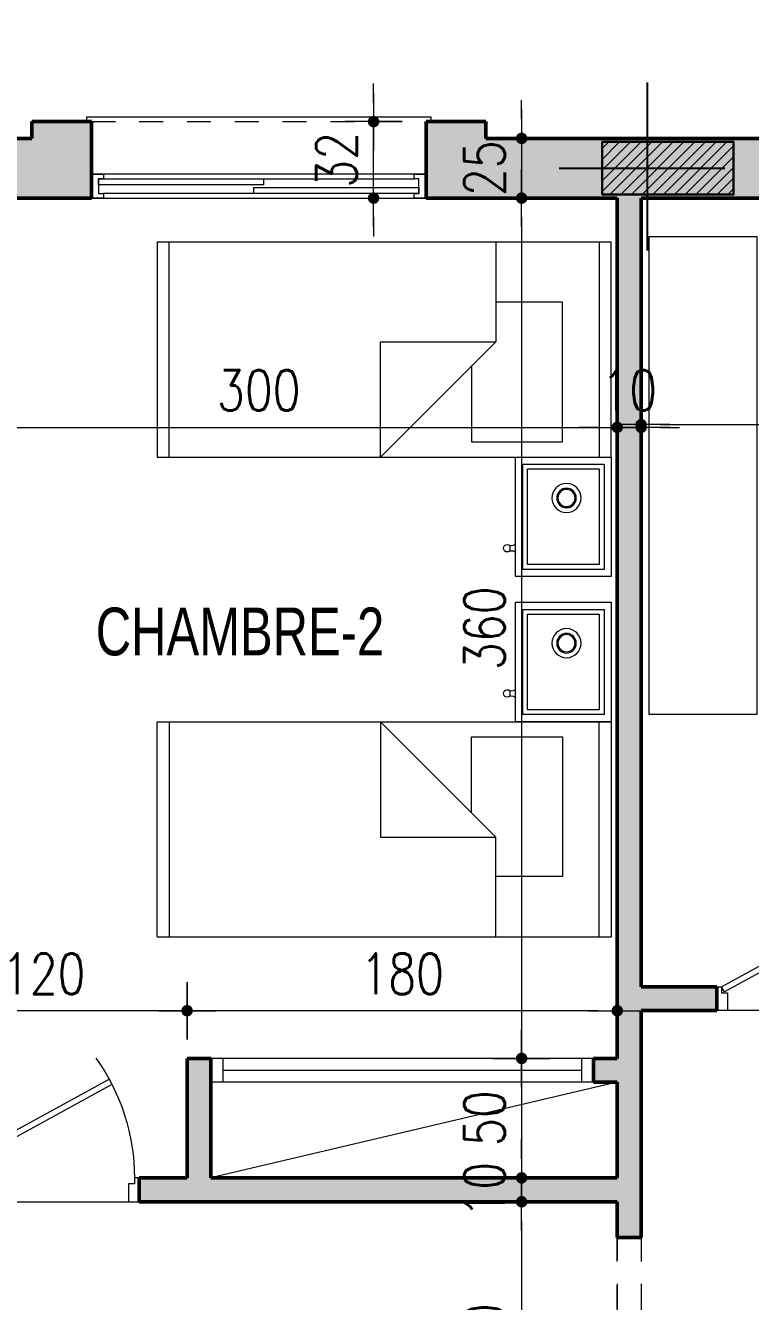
# Model space of a CAD drawing. Header units: millimetres. Extents: x 906 to 2482, y -1519 to -637.
# Drawn here: x 2040 to 2043.04, y -1512.35 to -1507.01 of the extents above; entities that cross this region are included whole.
import ezdxf

# ---------------------------------------------------------------- set-up
doc = ezdxf.new("R2010")
doc.units = ezdxf.units.MM
doc.linetypes.add('AXES', pattern=[2, 1.25, -0.25, 0.25, -0.25])
doc.linetypes.add('HIDDEN', pattern=[0.375, 0.25, -0.125])
doc.layers.get('DEFPOINTS').update_dxf_attribs({"color": 255, "lineweight": 13})
for name, color, linetype, lineweight in [('A-signe', 7, 'Continuous', 9), ('APPUITS', 7, 'Continuous', 18), ('DIM.', 4, 'Continuous', 25), ('inter2', 7, 'HIDDEN', 18), ('interrompu', 7, 'HIDDEN', 15), ('MENUISERIE', 7, 'Continuous', 13), ('MUR 0.5', 7, 'Continuous', 50), ('POTEAUX ARCH', 7, 'Continuous', 30), ('POTEAUX HACHURE', 7, 'Continuous', 15), ('TEXTE', 7, 'Continuous', 20)]:
    doc.layers.add(name, color=color, linetype=linetype, lineweight=lineweight)
doc.layers.add('AXE', color=7, linetype='AXES')
doc.layers.add('MEUBLE', color=7, linetype='Continuous', lineweight=15, true_color=0x6a4f34)
doc.layers.add('TEINTE 6', color=7, linetype='Continuous', true_color=0x4d4dff)
doc.styles.add('atef', font='romans.shx', dxfattribs={"width": 0.8})
doc.styles.add('STYLE4', font='swisscl.ttf')
doc.dimstyles.new('COTEXT', dxfattribs={"dimscale": 0, "dimtxt": 0.17, "dimasz": 0.08, "dimexe": 0.015, "dimexo": 0.015, "dimgap": 0.07, "dimtad": 1, "dimdec": 0, "dimlfac": 100, "dimzin": 0, "dimdsep": 46, "dimtxsty": 'atef', "dimblk": 'SIG2', "dimcen": 0.15, "dimse1": 1, "dimse2": 1, "dimclrd": 256, "dimclre": 6, "dimclrt": 2, "dimadec": 0, "dimazin": 0, "dimtfac": 0.5, "dimtdec": 0, "dimtix": 1, "dimtmove": 2, "dimatfit": 1, "dimldrblk": 'SIG2', "dimfxl": 0.18, "dimtolj": 1, "dimtzin": 0, "dimlwd": 18, "dimarcsym": 0})

# ---------------------------------------------------------------- blocks, each defined once
blk = doc.blocks.new('SIG2')
at = {"layer": 'A-signe'}
for p, q in [((0, 1.5), (0, 0.5)), ((-1.5, 0), (-0.5, 0)), ((-0.5, 0), (0.5, 0)), ((0, 0.5), (0, -0.5)), ((0.5, 0), (1.5, 0)), ((0, -0.5), (0, -1.5))]:
    blk.add_line(p, q, dxfattribs=at)
at = {"layer": 'A-signe', "const_width": 0.3}
blk.add_lwpolyline([(-0.15, 0, 1), (0.15, 0, 1)], format="xyb", close=True, dxfattribs=at)
blk = doc.blocks.new('*D3333')
at = {"layer": 'DEFPOINTS', "color": 0, "transparency": 16777216}
for p in [(2042.1256, -1507.4843), (2042.0779, -1507.7343), (2042.0779, -1507.7343)]:
    blk.add_point(p, dxfattribs=at)
at = {"layer": 'DIM.', "lineweight": 18, "transparency": 16777216}
for p, q in [((2042.0779, -1507.4043), (2042.0779, -1507.3243)), ((2042.0779, -1507.4843), (2042.0779, -1507.7343)), ((2042.0779, -1507.8143), (2042.0779, -1507.8943))]:
    blk.add_line(p, q, dxfattribs=at)
at = {"layer": 'DIM.', "lineweight": 18, "transparency": 16777216, "xscale": 0.08, "yscale": 0.08, "zscale": 0.08}
for p, rotation in [((2042.0779, -1507.4843), 270), ((2042.0779, -1507.7343), 90)]:
    blk.add_blockref('SIG2', p, dxfattribs=dict(at, rotation=rotation))
at = {"layer": 'DIM.', "color": 2, "transparency": 16777216, "insert": (2041.9229, -1507.6093), "char_height": 0.17, "attachment_point": 5, "rotation": 90, "style": 'atef'}
blk.add_mtext('\\A1;25', dxfattribs=at)
blk = doc.blocks.new('*D2705')
at = {"layer": 'DEFPOINTS', "color": 0, "transparency": 16777216}
for p in [(2042.1253, -1507.4843), (2042.0778, -1507.7343), (2042.0778, -1507.7343)]:
    blk.add_point(p, dxfattribs=at)
at = {"layer": 'DIM.', "lineweight": 18, "transparency": 16777216}
for p, q in [((2042.0778, -1507.4043), (2042.0778, -1507.3243)), ((2042.0778, -1507.4843), (2042.0778, -1507.7343)), ((2042.0778, -1507.8143), (2042.0778, -1507.8943))]:
    blk.add_line(p, q, dxfattribs=at)
at = {"layer": 'DIM.', "lineweight": 18, "transparency": 16777216, "xscale": 0.08, "yscale": 0.08, "zscale": 0.08}
for p, rotation in [((2042.0778, -1507.4843), 270), ((2042.0778, -1507.7343), 90)]:
    blk.add_blockref('SIG2', p, dxfattribs=dict(at, rotation=rotation))
at = {"layer": 'DIM.', "color": 2, "transparency": 16777216, "insert": (2041.9228, -1507.6093), "char_height": 0.17, "attachment_point": 5, "rotation": 90, "style": 'atef'}
blk.add_mtext('\\A1;25', dxfattribs=at)
blk = doc.blocks.new('PORTE 0.90')
at = {"layer": 'MENUISERIE'}
for points in [[(-0.7859, 0.3911), (-0.0325, -0.0217), (-0.02, 0), (-0.7742, 0.4132)], [(-0.9, 0), (-0.88, 0), (-0.88, -0.025), (-0.855, -0.025), (-0.855, -0.1), (-0.9, -0.1)], [(0, 0), (-0.02, 0), (-0.02, -0.025), (-0.045, -0.025), (-0.045, -0.1), (0, -0.1)]]:
    blk.add_lwpolyline(points, dxfattribs=at)
blk.add_arc((-0.02, 0), 0.86, 144.3645, 180, dxfattribs=at)
blk = doc.blocks.new('*D3335')
at = {"layer": 'DEFPOINTS', "color": 0, "transparency": 16777216}
for p in [(2042.0779, -1507.7343), (2041.7772, -1511.3343), (2042.0779, -1511.3343)]:
    blk.add_point(p, dxfattribs=at)
at = {"layer": 'DIM.', "lineweight": 18, "transparency": 16777216}
blk.add_line((2042.0779, -1507.8143), (2042.0779, -1511.2543), dxfattribs=at)
at = {"layer": 'DIM.', "lineweight": 18, "transparency": 16777216, "xscale": 0.08, "yscale": 0.08, "zscale": 0.08}
for p, rotation in [((2042.0779, -1507.7343), 90), ((2042.0779, -1511.3343), 270)]:
    blk.add_blockref('SIG2', p, dxfattribs=dict(at, rotation=rotation))
at = {"layer": 'DIM.', "color": 2, "transparency": 16777216, "insert": (2041.9229, -1509.5343), "char_height": 0.17, "attachment_point": 5, "rotation": 90, "style": 'atef'}
blk.add_mtext('\\A1;360', dxfattribs=at)
blk = doc.blocks.new('*D2709')
at = {"layer": 'DEFPOINTS', "color": 0, "transparency": 16777216}
for p in [(2041.7953, -1511.3343), (2041.8857, -1511.8343), (2042.0779, -1511.8343)]:
    blk.add_point(p, dxfattribs=at)
at = {"layer": 'DIM.', "lineweight": 18, "transparency": 16777216}
blk.add_line((2042.0779, -1511.4143), (2042.0779, -1511.7543), dxfattribs=at)
at = {"layer": 'DIM.', "lineweight": 18, "transparency": 16777216, "xscale": 0.08, "yscale": 0.08, "zscale": 0.08}
for p, rotation in [((2042.0779, -1511.3343), 90), ((2042.0779, -1511.8343), 270)]:
    blk.add_blockref('SIG2', p, dxfattribs=dict(at, rotation=rotation))
at = {"layer": 'DIM.', "color": 2, "transparency": 16777216, "insert": (2041.9229, -1511.5843), "char_height": 0.17, "attachment_point": 5, "rotation": 90, "style": 'atef'}
blk.add_mtext('\\A1;50', dxfattribs=at)
blk = doc.blocks.new('*D2710')
at = {"layer": 'DEFPOINTS', "color": 0, "transparency": 16777216}
for p in [(2041.9129, -1511.8343), (2041.9053, -1511.9343), (2042.0779, -1511.9343)]:
    blk.add_point(p, dxfattribs=at)
at = {"layer": 'DIM.', "lineweight": 18, "transparency": 16777216}
for p, q in [((2042.0779, -1511.7543), (2042.0779, -1511.6743)), ((2042.0779, -1511.8343), (2042.0779, -1511.9343)), ((2042.0779, -1512.0143), (2042.0779, -1512.0943))]:
    blk.add_line(p, q, dxfattribs=at)
at = {"layer": 'DIM.', "lineweight": 18, "transparency": 16777216, "xscale": 0.08, "yscale": 0.08, "zscale": 0.08}
for p, rotation in [((2042.0779, -1511.8343), 270), ((2042.0779, -1511.9343), 90)]:
    blk.add_blockref('SIG2', p, dxfattribs=dict(at, rotation=rotation))
at = {"layer": 'DIM.', "color": 2, "transparency": 16777216, "insert": (2041.9229, -1511.8843), "char_height": 0.17, "attachment_point": 5, "rotation": 90, "style": 'atef'}
blk.add_mtext('\\A1;10', dxfattribs=at)
blk = doc.blocks.new('*D2711')
at = {"layer": 'DEFPOINTS', "color": 0, "transparency": 16777216}
for p in [(2041.9129, -1511.9343), (2041.7355, -1513.1343), (2042.0779, -1513.1343)]:
    blk.add_point(p, dxfattribs=at)
at = {"layer": 'DIM.', "lineweight": 18, "transparency": 16777216}
blk.add_line((2042.0779, -1512.0143), (2042.0779, -1513.0543), dxfattribs=at)
at = {"layer": 'DIM.', "lineweight": 18, "transparency": 16777216, "xscale": 0.08, "yscale": 0.08, "zscale": 0.08}
for p, rotation in [((2042.0779, -1511.9343), 90), ((2042.0779, -1513.1343), 270)]:
    blk.add_blockref('SIG2', p, dxfattribs=dict(at, rotation=rotation))
at = {"layer": 'DIM.', "color": 2, "transparency": 16777216, "insert": (2041.9229, -1512.5343), "char_height": 0.17, "attachment_point": 5, "rotation": 90, "style": 'atef'}
blk.add_mtext('\\A1;120', dxfattribs=at)
blk = doc.blocks.new('*D3342')
at = {"layer": 'DEFPOINTS', "color": 0, "transparency": 16777216}
for p in [(2039.4779, -1508.2899), (2042.4779, -1508.6936), (2042.4779, -1508.6936)]:
    blk.add_point(p, dxfattribs=at)
at = {"layer": 'DIM.', "lineweight": 18, "transparency": 16777216}
blk.add_line((2039.5579, -1508.6936), (2042.3979, -1508.6936), dxfattribs=at)
at = {"layer": 'DIM.', "lineweight": 18, "transparency": 16777216, "xscale": 0.08, "yscale": 0.08, "zscale": 0.08, "rotation": 180}
blk.add_blockref('SIG2', (2039.4779, -1508.6936), dxfattribs=at)
at = {"layer": 'DIM.', "lineweight": 18, "transparency": 16777216, "xscale": 0.08, "yscale": 0.08, "zscale": 0.08}
blk.add_blockref('SIG2', (2042.4779, -1508.6936), dxfattribs=at)
at = {"layer": 'DIM.', "color": 2, "transparency": 16777216, "insert": (2040.9779, -1508.5386), "char_height": 0.17, "attachment_point": 5, "style": 'atef'}
blk.add_mtext('\\A1;300', dxfattribs=at)
blk = doc.blocks.new('*D3343')
at = {"layer": 'DEFPOINTS', "color": 0, "transparency": 16777216}
for p in [(2042.5779, -1508.4872), (2042.4779, -1508.6936), (2042.5779, -1508.6936)]:
    blk.add_point(p, dxfattribs=at)
at = {"layer": 'DIM.', "lineweight": 18, "transparency": 16777216}
for p, q in [((2042.3979, -1508.6936), (2042.3179, -1508.6936)), ((2042.4779, -1508.6936), (2042.5779, -1508.6936)), ((2042.6579, -1508.6936), (2042.7379, -1508.6936))]:
    blk.add_line(p, q, dxfattribs=at)
at = {"layer": 'DIM.', "lineweight": 18, "transparency": 16777216, "xscale": 0.08, "yscale": 0.08, "zscale": 0.08}
blk.add_blockref('SIG2', (2042.4779, -1508.6936), dxfattribs=at)
at = {"layer": 'DIM.', "lineweight": 18, "transparency": 16777216, "xscale": 0.08, "yscale": 0.08, "zscale": 0.08, "rotation": 180}
blk.add_blockref('SIG2', (2042.5779, -1508.6936), dxfattribs=at)
at = {"layer": 'DIM.', "color": 2, "transparency": 16777216, "insert": (2042.5279, -1508.5386), "char_height": 0.17, "attachment_point": 5, "style": 'atef'}
blk.add_mtext('\\A1;10', dxfattribs=at)
blk = doc.blocks.new('*D3344')
at = {"layer": 'DEFPOINTS', "color": 0, "transparency": 16777216}
for p in [(2045.5779, -1508.2114), (2042.5779, -1508.4872), (2045.5779, -1508.6822)]:
    blk.add_point(p, dxfattribs=at)
at = {"layer": 'DIM.', "lineweight": 18, "transparency": 16777216}
blk.add_line((2042.6579, -1508.6822), (2045.4979, -1508.6822), dxfattribs=at)
at = {"layer": 'DIM.', "lineweight": 18, "transparency": 16777216, "xscale": 0.08, "yscale": 0.08, "zscale": 0.08, "rotation": 180}
blk.add_blockref('SIG2', (2042.5779, -1508.6822), dxfattribs=at)
at = {"layer": 'DIM.', "lineweight": 18, "transparency": 16777216, "xscale": 0.08, "yscale": 0.08, "zscale": 0.08}
blk.add_blockref('SIG2', (2045.5779, -1508.6822), dxfattribs=at)
at = {"layer": 'DIM.', "color": 2, "transparency": 16777216, "insert": (2044.0779, -1508.5272), "char_height": 0.17, "attachment_point": 5, "style": 'atef'}
blk.add_mtext('\\A1;300', dxfattribs=at)
blk = doc.blocks.new('*D3353')
at = {"layer": 'DEFPOINTS', "color": 0, "transparency": 16777216}
for p in [(2041.4584, -1507.4143), (2041.5066, -1507.4143), (2041.5066, -1507.7343)]:
    blk.add_point(p, dxfattribs=at)
at = {"layer": 'DIM.', "lineweight": 18, "transparency": 16777216}
for p, q in [((2041.4584, -1507.3343), (2041.4584, -1507.2543)), ((2041.4584, -1507.7343), (2041.4584, -1507.4143)), ((2041.4584, -1507.8143), (2041.4584, -1507.8943))]:
    blk.add_line(p, q, dxfattribs=at)
at = {"layer": 'DIM.', "lineweight": 18, "transparency": 16777216, "xscale": 0.08, "yscale": 0.08, "zscale": 0.08}
for p, rotation in [((2041.4584, -1507.4143), 270), ((2041.4584, -1507.7343), 90)]:
    blk.add_blockref('SIG2', p, dxfattribs=dict(at, rotation=rotation))
at = {"layer": 'DIM.', "color": 2, "transparency": 16777216, "insert": (2041.3034, -1507.5743), "char_height": 0.17, "attachment_point": 5, "rotation": 90, "style": 'atef'}
blk.add_mtext('\\A1;32', dxfattribs=at)
blk = doc.blocks.new('*D3354')
at = {"layer": 'DEFPOINTS', "color": 0, "transparency": 16777216}
for p in [(2040.6779, -1511.1349), (2040.6779, -1511.3343), (2042.4779, -1511.3343)]:
    blk.add_point(p, dxfattribs=at)
at = {"layer": 'DIM.', "lineweight": 18, "transparency": 16777216}
blk.add_line((2042.3979, -1511.1349), (2040.7579, -1511.1349), dxfattribs=at)
at = {"layer": 'DIM.', "lineweight": 18, "transparency": 16777216, "xscale": 0.08, "yscale": 0.08, "zscale": 0.08, "rotation": 180}
blk.add_blockref('SIG2', (2040.6779, -1511.1349), dxfattribs=at)
at = {"layer": 'DIM.', "lineweight": 18, "transparency": 16777216, "xscale": 0.08, "yscale": 0.08, "zscale": 0.08}
blk.add_blockref('SIG2', (2042.4779, -1511.1349), dxfattribs=at)
at = {"layer": 'DIM.', "color": 2, "transparency": 16777216, "insert": (2041.5779, -1510.9799), "char_height": 0.17, "attachment_point": 5, "style": 'atef'}
blk.add_mtext('\\A1;180', dxfattribs=at)
blk = doc.blocks.new('*D3360')
at = {"layer": 'DEFPOINTS', "color": 0, "transparency": 16777216}
for p in [(2039.4779, -1511.1349), (2039.4779, -1511.3343), (2040.6779, -1511.3343)]:
    blk.add_point(p, dxfattribs=at)
at = {"layer": 'DIM.', "lineweight": 18, "transparency": 16777216}
blk.add_line((2040.5979, -1511.1349), (2039.5579, -1511.1349), dxfattribs=at)
at = {"layer": 'DIM.', "lineweight": 18, "transparency": 16777216, "xscale": 0.08, "yscale": 0.08, "zscale": 0.08, "rotation": 180}
blk.add_blockref('SIG2', (2039.4779, -1511.1349), dxfattribs=at)
at = {"layer": 'DIM.', "lineweight": 18, "transparency": 16777216, "xscale": 0.08, "yscale": 0.08, "zscale": 0.08}
blk.add_blockref('SIG2', (2040.6779, -1511.1349), dxfattribs=at)
at = {"layer": 'DIM.', "color": 2, "transparency": 16777216, "insert": (2040.0779, -1510.9799), "char_height": 0.17, "attachment_point": 5, "style": 'atef'}
blk.add_mtext('\\A1;120', dxfattribs=at)
blk = doc.blocks.new('A$C4AA77CC6')
at = {"linetype": 'ByBlock'}
for p, q in [((1.1226, 2.0646), (0, 0.5318)), ((1.8487, 1.5329), (1.1226, 2.0646)), ((1.0926, 2.0237), (1.8187, 1.4919)), ((1.8487, 1.5329), (0.7261, 0)), ((0.5703, 1.3105), (0.9596, 1.0253)), ((0.6745, 0.636), (0.5703, 1.3105)), ((0.9596, 1.0253), (0.6745, 0.636)), ((0.3964, 0.9656), (0.1713, 0.6582)), ((0.6526, 0.778), (0.3964, 0.9656)), ((0.1713, 0.6582), (0.6426, 0.313)), ((1.0112, 0.3894), (0.6745, 0.636)), ((0.7561, 0.041), (0.03, 0.5727)), ((0.6426, 0.313), (0.8077, 0.5384)), ((0, 0.5318), (0.7261, 0))]:
    blk.add_line(p, q, dxfattribs=at)
blk = doc.blocks.new('A$C209961D1')
at = {"linetype": 'ByBlock'}
for p, q in [((0.2363, 0.6181), (0, 0.2954)), ((0.6397, 0.3227), (0.2363, 0.6181)), ((0.2428, 0.5762), (0.0419, 0.3019)), ((0.2471, 0.5483), (0.0699, 0.3062)), ((0.5978, 0.3162), (0.2428, 0.5762)), ((0.5698, 0.3119), (0.2471, 0.5483)), ((0.5495, 0.419), (0.5679, 0.4056)), ((0.4034, 0), (0.6397, 0.3227)), ((0, 0.2954), (0.4034, 0)), ((0.0419, 0.3019), (0.3969, 0.0419)), ((0.0699, 0.3062), (0.3926, 0.0699)), ((0.3926, 0.0699), (0.5698, 0.3119)), ((0.3969, 0.0419), (0.5978, 0.3162))]:
    blk.add_line(p, q, dxfattribs=at)
for radius in [0.061, 0.041, 0.036]:
    blk.add_circle((0.2489, 0.3451), radius, dxfattribs=at)
for centre, radius, start, end in [((0.5651, 0.421), 0.0157, 280.3371, 187.2282), ((0.5289, 0.4255), 0.0216, 269.7237, 342.5351), ((0.5803, 0.3879), 0.0216, 125.0302, 197.8416)]:
    blk.add_arc(centre, radius, start, end, dxfattribs=at)

msp = doc.modelspace()

# ---------------------------------------------------------------- hatches: boundary and pattern name
at = {"layer": 'POTEAUX HACHURE'}
h = msp.add_hatch(dxfattribs=at)
h.set_pattern_fill('ANSI31', color=256, scale=0.01)
h.set_pattern_definition([(45, (1004.262265, -617.61888), (-0.0224506403, 0.0224506403), [])])
h.paths.add_polyline_path([(2042.415, -1507.7192), (2042.965, -1507.7193), (2042.965, -1507.4993), (2042.415, -1507.4992)])
at = {"layer": 'TEINTE 6'}
h = msp.add_hatch(color=256, dxfattribs=at)
h.dxf.hatch_style = 1
h.paths.add_polyline_path([(2040.2779, -1507.4143), (2040.0279, -1507.4143), (2040.0279, -1507.4843), (2038.8279, -1507.4843), (2038.8279, -1507.4143), (2038.5779, -1507.4143), (2038.5779, -1507.7343), (2039.3779, -1507.7343), (2039.3779, -1511.8343), (2039.284, -1511.8343), (2039.284, -1511.9343), (2039.5778, -1511.9343), (2039.5778, -1511.8343), (2039.4779, -1511.8343), (2039.4779, -1507.7343), (2040.2779, -1507.7343)])
h = msp.add_hatch(color=256, dxfattribs=at)
h.dxf.hatch_style = 1
h.paths.add_polyline_path([(2043.3779, -1507.4143), (2043.1279, -1507.4143), (2043.1279, -1507.4843), (2041.9279, -1507.4843), (2041.9279, -1507.4143), (2041.6779, -1507.4143), (2041.6779, -1507.7343), (2042.4779, -1507.7343), (2042.4779, -1511.3343), (2042.3779, -1511.3343), (2042.3779, -1511.4343), (2042.4779, -1511.4343), (2042.4779, -1511.8343), (2040.7779, -1511.8343), (2040.7779, -1511.3343), (2040.6779, -1511.3343), (2040.6779, -1511.8343), (2040.4778, -1511.8343), (2040.4778, -1511.9343), (2042.4779, -1511.9343), (2042.4779, -1512.0843), (2042.5779, -1512.0843), (2042.5779, -1511.1343), (2042.8946, -1511.1343), (2042.8946, -1511.0343), (2042.5779, -1511.0343), (2042.5779, -1507.7343), (2043.3779, -1507.7343)])

# ---------------------------------------------------------------- linework, layer by layer
at = {"layer": 'APPUITS'}
msp.add_lwpolyline([(2040.2579, -1507.4143), (2040.2579, -1507.3943), (2041.6979, -1507.3943), (2041.6979, -1507.4143)], dxfattribs=at)
at = {"layer": 'AXE'}
for p, q in [((2042.6029, -1507.2511), (2042.6029, -1507.9541)), ((2042.2346, -1507.6093), (2042.9278, -1507.6093))]:
    msp.add_line(p, q, dxfattribs=at)
at = {"layer": 'inter2', "ltscale": 0.5}
for p, q in [((2042.4781, -1512.0522), (2042.4781, -1513.0522)), ((2042.5781, -1512.0522), (2042.5781, -1513.0522))]:
    msp.add_line(p, q, dxfattribs=at)
at = {"layer": 'interrompu', "ltscale": 0.2}
for p, q in [((2040.2779, -1507.4143), (2041.6779, -1507.4143)), ((2042.4779, -1512.9843), (2042.4779, -1512.0843)), ((2042.5779, -1512.0843), (2042.5779, -1512.9843))]:
    msp.add_line(p, q, dxfattribs=at)
at = {"layer": 'MENUISERIE'}
for p, q in [((2041.6779, -1507.6343), (2040.2779, -1507.6343)), ((2040.3279, -1507.6543), (2041.6279, -1507.6543)), ((2040.2779, -1507.7343), (2041.6779, -1507.7343)), ((2041.6279, -1507.7143), (2040.3279, -1507.7143)), ((2043.7946, -1511.1343), (2042.8946, -1511.1343)), ((2042.3779, -1511.3343), (2040.7779, -1511.3343)), ((2040.8279, -1511.3343), (2040.8279, -1511.4343)), ((2042.3279, -1511.3343), (2042.3279, -1511.4343)), ((2042.3279, -1511.3843), (2040.8279, -1511.3843)), ((2042.3779, -1511.4343), (2040.7779, -1511.4343)), ((2042.4779, -1511.4343), (2040.7779, -1511.8343)), ((2039.5778, -1511.9343), (2040.4778, -1511.9343))]:
    msp.add_line(p, q, dxfattribs=at)
at = {"layer": 'MENUISERIE', "extrusion": (0, 0, -1)}
for points in [[(-2040.2779, -1507.6343), (-2040.3279, -1507.6343), (-2040.3279, -1507.6543), (-2040.3079, -1507.6543), (-2040.3079, -1507.7143), (-2040.3279, -1507.7143), (-2040.3279, -1507.7343), (-2040.2779, -1507.7343), (-2040.2779, -1507.7343)], [(-2041.6779, -1507.6343), (-2041.6779, -1507.7343), (-2041.6279, -1507.7343), (-2041.6279, -1507.7143), (-2041.6479, -1507.7143), (-2041.6479, -1507.6543), (-2041.6279, -1507.6543), (-2041.6279, -1507.6343), (-2041.6279, -1507.6343)], [(-2040.9979, -1507.6543), (-2040.9979, -1507.6793), (-2040.3079, -1507.6793), (-2040.3079, -1507.6543), (-2040.3079, -1507.6543)], [(-2041.6479, -1507.6893), (-2041.6479, -1507.7143), (-2040.9579, -1507.7143), (-2040.9579, -1507.6893), (-2040.9579, -1507.6893)]]:
    msp.add_lwpolyline(points, close=True, dxfattribs=at)
at = {"layer": 'MEUBLE'}
msp.add_lwpolyline([(2042.6121, -1507.8951), (2043.0621, -1507.8951), (2043.0621, -1509.8951), (2042.6121, -1509.8951)], close=True, dxfattribs=at)
at = {"layer": 'MUR 0.5'}
for p, q in [((2040.2779, -1507.4143), (2040.0279, -1507.4143)), ((2040.0279, -1507.4143), (2040.0279, -1507.4843)), ((2040.2779, -1507.7343), (2040.2779, -1507.4143)), ((2041.9279, -1507.4143), (2041.6779, -1507.4143)), ((2041.6779, -1507.4143), (2041.6779, -1507.7343)), ((2041.9279, -1507.4843), (2041.9279, -1507.4143)), ((2038.8279, -1507.4843), (2040.0279, -1507.4843)), ((2041.9279, -1507.4843), (2043.1279, -1507.4843)), ((2039.4779, -1507.7343), (2040.2779, -1507.7343)), ((2041.6779, -1507.7343), (2042.4779, -1507.7343)), ((2042.4779, -1507.7343), (2042.4779, -1511.3343)), ((2042.5779, -1507.7343), (2042.5779, -1511.0343)), ((2042.5779, -1507.7343), (2043.3779, -1507.7343)), ((2042.5779, -1511.0343), (2042.8946, -1511.0343)), ((2042.8946, -1511.0343), (2042.8946, -1511.1343)), ((2042.5779, -1511.1343), (2042.5779, -1512.0843)), ((2042.5779, -1511.1343), (2042.8946, -1511.1343)), ((2040.6779, -1511.3343), (2040.6779, -1511.8343)), ((2040.6779, -1511.3343), (2040.7779, -1511.3343)), ((2040.7779, -1511.3343), (2040.7779, -1511.8343)), ((2042.3779, -1511.3343), (2042.3779, -1511.4343)), ((2042.3779, -1511.3343), (2042.4779, -1511.3343)), ((2042.3779, -1511.4343), (2042.4779, -1511.4343)), ((2042.4779, -1511.4343), (2042.4779, -1511.8343)), ((2040.4778, -1511.8343), (2040.6779, -1511.8343)), ((2040.4778, -1511.8343), (2040.4778, -1511.9343)), ((2040.7779, -1511.8343), (2042.4779, -1511.8343)), ((2040.4778, -1511.9343), (2042.4779, -1511.9343)), ((2042.4779, -1511.9343), (2042.4779, -1512.0843)), ((2042.4779, -1512.0843), (2042.5779, -1512.0843))]:
    msp.add_line(p, q, dxfattribs=at)
at = {"layer": 'POTEAUX ARCH'}
msp.add_lwpolyline([(2042.415, -1507.7192), (2042.965, -1507.7192), (2042.965, -1507.4992), (2042.415, -1507.4992)], close=True, dxfattribs=at)

# ---------------------------------------------------------------- block references
at = {"layer": 'MENUISERIE', "xscale": -1}
for p in [(2042.8946, -1511.0343), (2039.5778, -1511.8343)]:
    msp.add_blockref('PORTE 0.90', p, dxfattribs=at)
at = {"layer": 'MEUBLE', "rotation": 126.2173682448366}
msp.add_blockref('A$C4AA77CC6', (2042.8816, -1508.5036), dxfattribs=at)
at = {"layer": 'MEUBLE', "xscale": -1}
for name, p, rotation in [('A$C209961D1', (2042.691, -1508.9923), 53.7826317551564), ('A$C4AA77CC6', (2042.8816, -1510.2396), 53.78263175516337), ('A$C209961D1', (2042.691, -1509.6), 53.7826317551564)]:
    msp.add_blockref(name, p, dxfattribs=dict(at, rotation=rotation))

# ---------------------------------------------------------------- texts
at = {"layer": 'TEXTE', "style": 'STYLE4'}
msp.add_text('CHAMBRE-2', height=0.2, dxfattribs=at).set_placement((2040.2959, -1509.6477))

# ---------------------------------------------------------------- dimensions: what is measured, and where the dimension line sits
at = {"layer": 'DIM.'}
for base, p1, p2, picture, middle in [((2041.4584, -1507.4143), (2041.5066, -1507.7343), (2041.5066, -1507.4143), '*D3353', (2041.3034, -1507.5743)), ((2042.0778, -1507.7343), (2042.1253, -1507.4843), (2042.0778, -1507.7343), '*D2705', (2041.9228, -1507.6093)), ((2042.0779, -1507.7343), (2042.1256, -1507.4843), (2042.0779, -1507.7343), '*D3333', (2041.9229, -1507.6093)), ((2042.0779, -1511.3343), (2042.0779, -1507.7343), (2041.7772, -1511.3343), '*D3335', (2041.9229, -1509.5343)), ((2042.0779, -1511.8343), (2041.7953, -1511.3343), (2041.8857, -1511.8343), '*D2709', (2041.9229, -1511.5843)), ((2042.0779, -1511.9343), (2041.9129, -1511.8343), (2041.9053, -1511.9343), '*D2710', (2041.9229, -1511.8843)), ((2042.0779, -1513.1343), (2041.9129, -1511.9343), (2041.7355, -1513.1343), '*D2711', (2041.9229, -1512.5343))]:
    dim = msp.add_linear_dim(base=base, p1=p1, p2=p2, angle=90, dimstyle='COTEXT', override={"dimscale": 1}, dxfattribs=at)
    dim.commit()
    dim.dimension.update_dxf_attribs({"geometry": picture, "text_midpoint": middle})
at = {"layer": 'DIM.', "color": 1}
for base, p1, p2, picture, middle in [((2045.5779, -1508.6822), (2042.5779, -1508.4872), (2045.5779, -1508.2114), '*D3344', (2044.0779, -1508.5272)), ((2042.4779, -1508.6936), (2039.4779, -1508.2899), (2042.4779, -1508.6936), '*D3342', (2040.9779, -1508.5386)), ((2042.5779, -1508.6936), (2042.4779, -1508.6936), (2042.5779, -1508.4872), '*D3343', (2042.5279, -1508.5386))]:
    dim = msp.add_linear_dim(base=base, p1=p1, p2=p2, dimstyle='COTEXT', override={"dimscale": 1}, dxfattribs=at)
    dim.commit()
    dim.dimension.update_dxf_attribs({"geometry": picture, "text_midpoint": middle})
at = {"layer": 'DIM.'}
for base, p1, p2, picture, middle in [((2039.4779, -1511.1349), (2040.6779, -1511.3343), (2039.4779, -1511.3343), '*D3360', (2040.0779, -1510.9799)), ((2040.6779, -1511.1349), (2042.4779, -1511.3343), (2040.6779, -1511.3343), '*D3354', (2041.5779, -1510.9799))]:
    dim = msp.add_linear_dim(base=base, p1=p1, p2=p2, dimstyle='COTEXT', override={"dimscale": 1}, dxfattribs=at)
    dim.commit()
    dim.dimension.update_dxf_attribs({"geometry": picture, "text_midpoint": middle})

doc.saveas('drawing.dxf')
